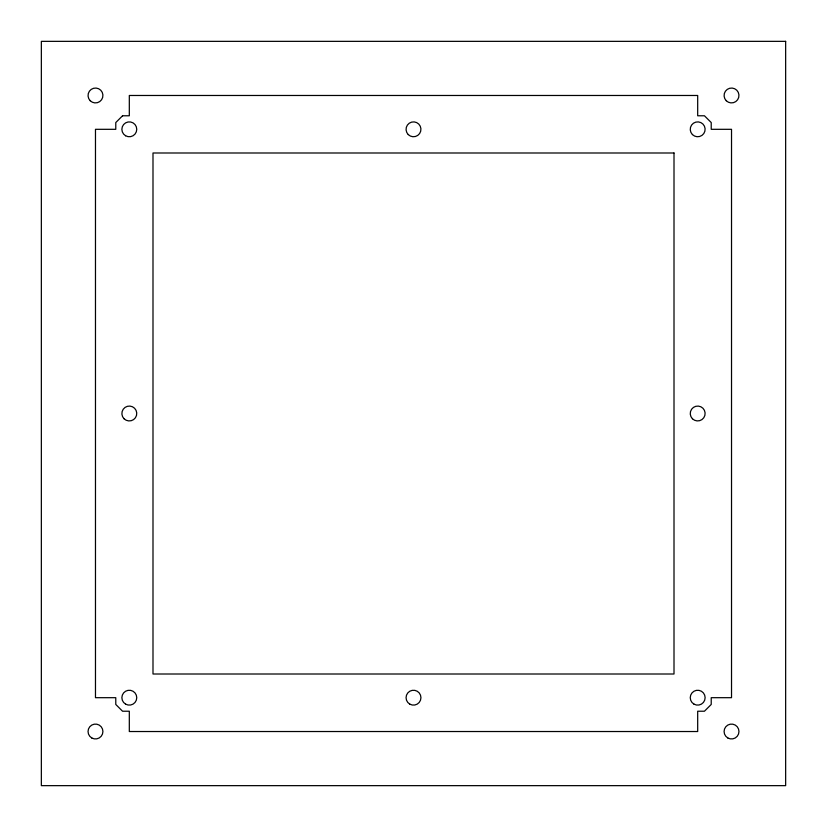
<?xml version="1.0" encoding="UTF-8"?>
<svg xmlns="http://www.w3.org/2000/svg" width="827" height="827" viewBox="0 0 827 827"><rect width="100%" height="100%" fill="white"/><g stroke="black" fill="none" stroke-linecap="round" stroke-linejoin="round"><path stroke-width="1.24" d="M122.551 115.78L115.78 122.551L115.78 129.312L95.477 129.312L95.477 697.688L115.78 697.688L115.78 704.449L122.551 711.22L129.312 711.22L129.312 731.523L697.688 731.523L697.688 711.22L704.449 711.22L711.22 704.449L711.22 697.688L731.523 697.688L731.523 129.312L711.22 129.312L711.22 122.551L704.449 115.78L697.688 115.78L697.688 95.477L129.312 95.477L129.312 115.78L122.551 115.78M785.65 41.35L41.35 41.35L41.35 785.65L785.65 785.65L785.65 41.35M674.005 152.995L152.995 152.995L152.995 674.005L674.005 674.005L674.005 152.995M124.05 418.762A7.443 7.443 0 0 0 136.507 415.423A7.443 7.443 0 0 0 127.389 406.315A7.443 7.443 0 0 0 124.05 418.762M409.778 704.128A7.443 7.443 0 0 0 420.943 697.688A7.443 7.443 0 0 0 409.778 691.238A7.443 7.443 0 0 0 409.778 704.128M408.238 134.574A7.443 7.443 0 0 0 420.685 131.235A7.443 7.443 0 0 0 411.577 122.127A7.443 7.443 0 0 0 408.238 134.574M692.426 418.762A7.443 7.443 0 0 0 704.873 415.423A7.443 7.443 0 0 0 695.765 406.315A7.443 7.443 0 0 0 692.426 418.762M693.967 704.128A7.443 7.443 0 0 0 705.131 697.688A7.443 7.443 0 0 0 693.967 691.238A7.443 7.443 0 0 0 693.967 704.128M692.426 134.574A7.443 7.443 0 0 0 704.873 131.235A7.443 7.443 0 0 0 695.765 122.127A7.443 7.443 0 0 0 692.426 134.574M125.59 135.762A7.443 7.443 0 0 0 136.755 129.312A7.443 7.443 0 0 0 125.59 122.872A7.443 7.443 0 0 0 125.59 135.762M125.59 704.128A7.443 7.443 0 0 0 136.755 697.688A7.443 7.443 0 0 0 125.59 691.238A7.443 7.443 0 0 0 125.59 704.128M727.801 737.963A7.443 7.443 0 0 0 738.966 731.523A7.443 7.443 0 0 0 727.801 725.072A7.443 7.443 0 0 0 727.801 737.963M726.261 100.739A7.443 7.443 0 0 0 738.707 97.41A7.443 7.443 0 0 0 729.59 88.293A7.443 7.443 0 0 0 726.261 100.739M90.215 100.739A7.443 7.443 0 0 0 102.672 97.41A7.443 7.443 0 0 0 93.554 88.293A7.443 7.443 0 0 0 90.215 100.739M91.756 737.963A7.443 7.443 0 0 0 102.92 731.523A7.443 7.443 0 0 0 91.756 725.072A7.443 7.443 0 0 0 91.756 737.963"/></g></svg>
